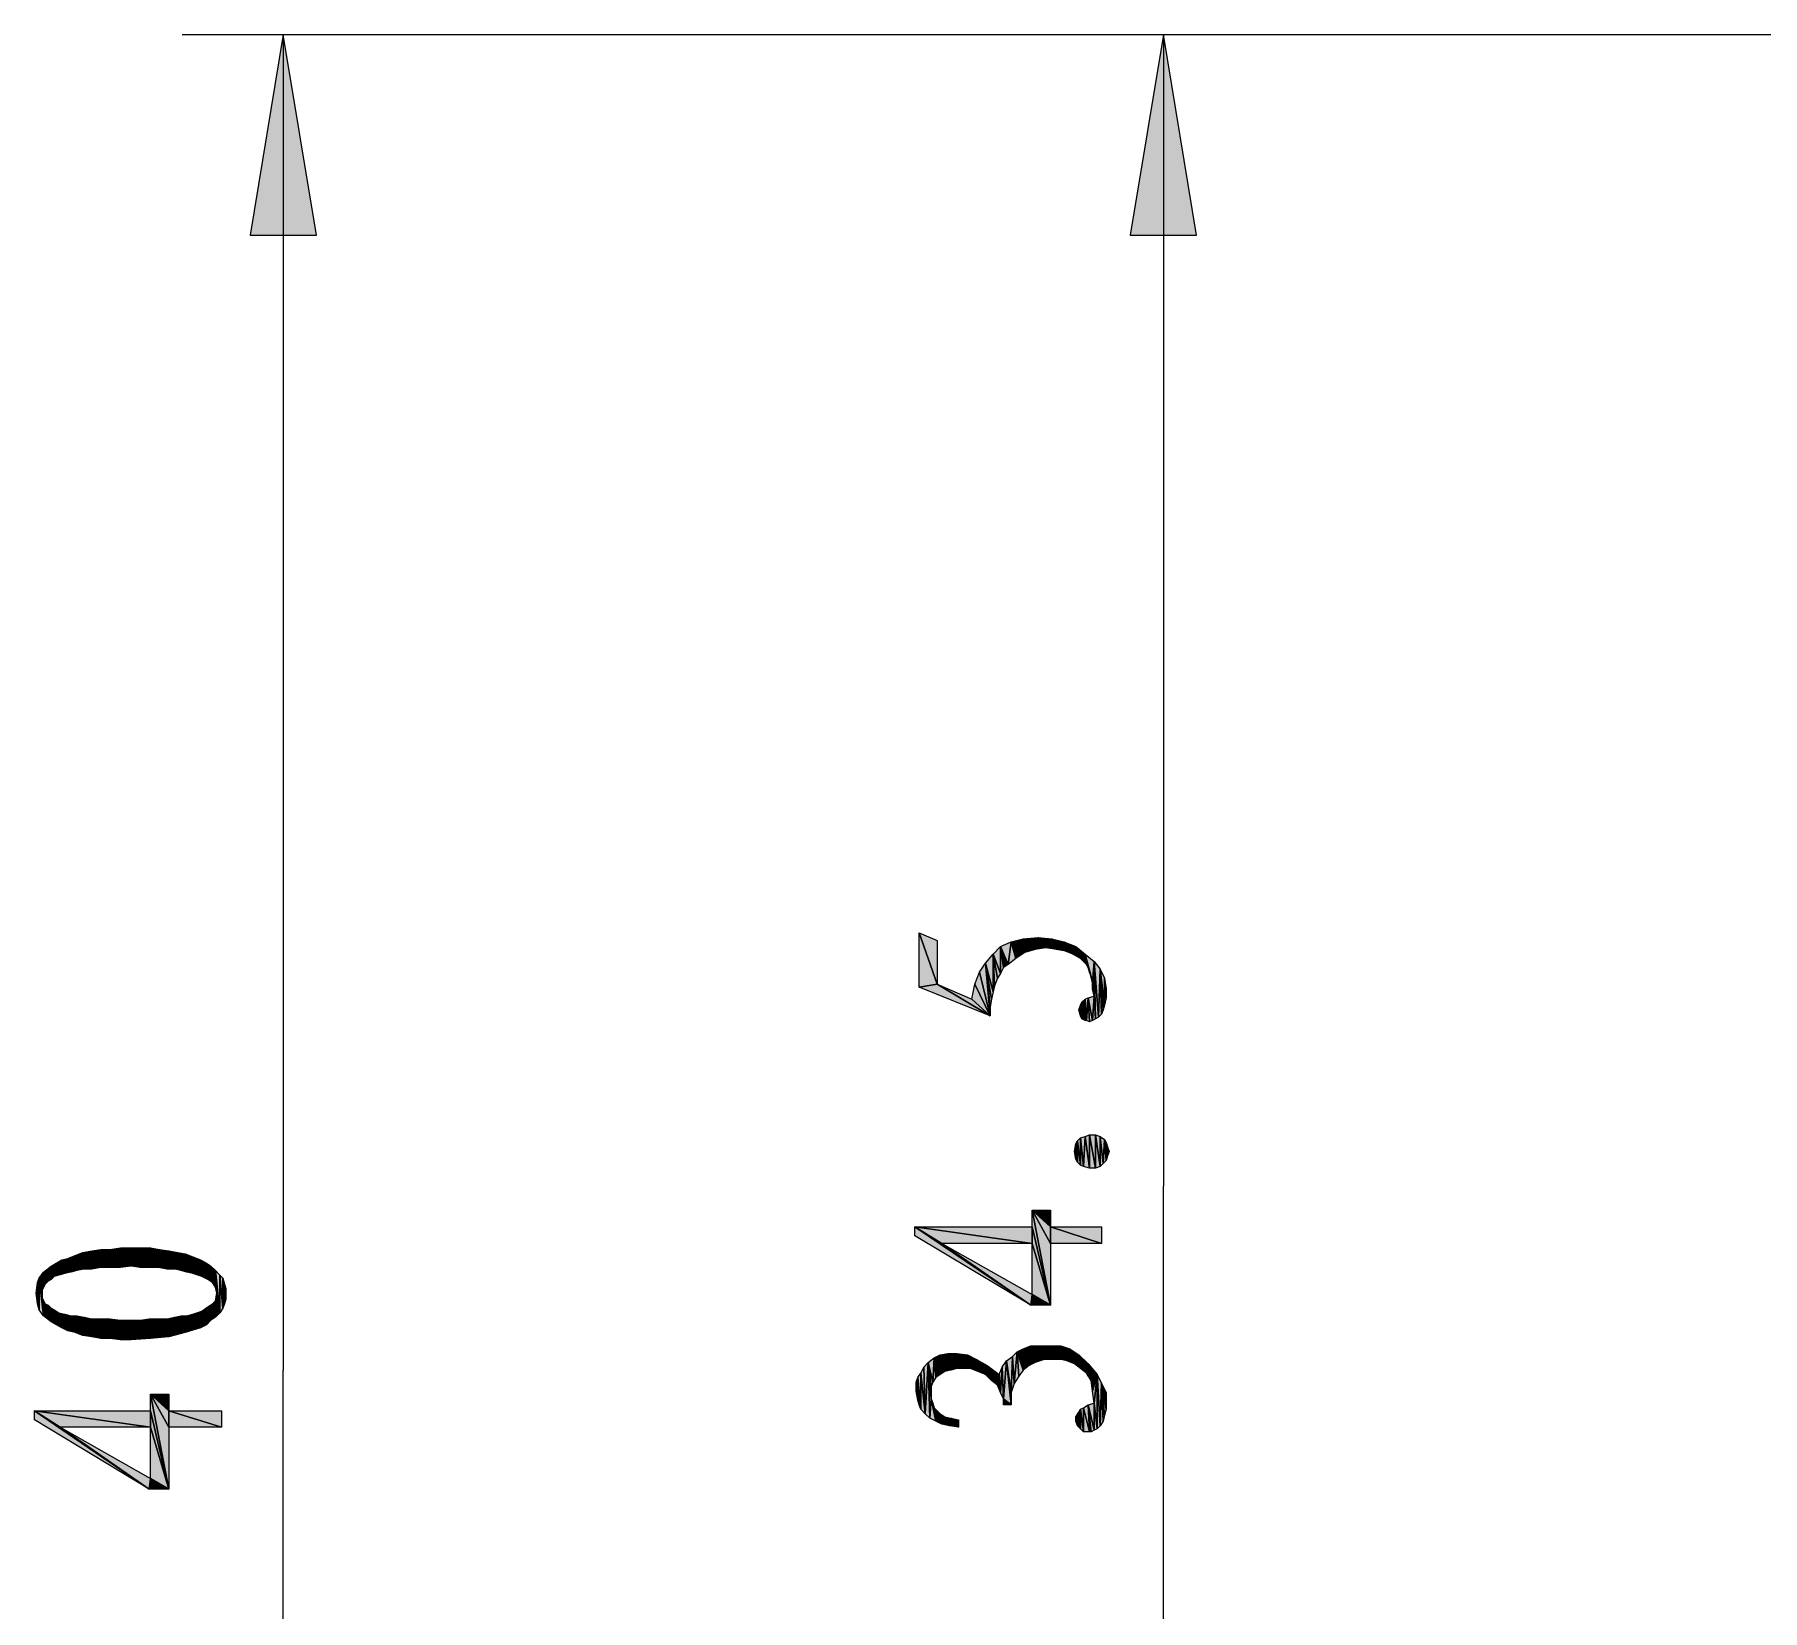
# Model space of a CAD drawing. Header units: inches. Extents: x 11 to 682, y 148 to 1119.
# Drawn here: x 79.1 to 147.9, y 794.4 to 857.2 of the extents above; entities that cross this region are included whole.
import ezdxf

# ---------------------------------------------------------------- set-up
doc = ezdxf.new("R2010")
doc.units = ezdxf.units.IN
doc.header["$MEASUREMENT"] = 0
doc.layers.add('图层 1', color=7, linetype='Continuous')

msp = doc.modelspace()

# ---------------------------------------------------------------- hatches: boundary and pattern name
at = {"layer": '图层 1', "true_color": 0xffffff}
for points in [[(89.04, 857.16), (87.72, 849.18), (90.36, 849.18)], [(124.08, 857.16), (122.76, 849.18), (125.4, 849.18)], [(115.08, 819.36), (114.36, 821.4), (115.08, 821.1)], [(114.36, 819.24), (114.36, 821.4), (115.08, 819.36)], [(117.6, 819.78), (117.3, 820.56), (117.6, 820.86)], [(117.9, 820.14), (117.6, 820.86), (118.02, 821.04)], [(117.6, 820.86), (117.72, 820.02), (117.6, 819.78)], [(117.9, 820.14), (117.72, 820.02), (117.6, 820.86)], [(118.02, 821.04), (118.2, 820.38), (117.9, 820.14)], [(118.2, 820.38), (118.02, 821.04), (118.5, 821.16)], [(118.5, 821.16), (118.56, 820.62), (118.2, 820.38)], [(118.98, 820.74), (118.5, 821.16), (119.1, 821.22)], [(118.98, 820.74), (118.56, 820.62), (118.5, 821.16)], [(119.1, 821.22), (119.4, 820.8), (118.98, 820.74)], [(119.4, 820.8), (119.1, 821.22), (119.64, 821.16)], [(119.64, 821.16), (119.82, 820.74), (119.4, 820.8)], [(119.82, 820.74), (119.64, 821.16), (120.12, 821.04)], [(120.12, 821.04), (120.18, 820.68), (119.82, 820.74)], [(120.48, 820.56), (120.18, 820.68), (120.12, 821.04)], [(120.48, 820.56), (120.12, 821.04), (120.6, 820.86)], [(120.6, 820.86), (120.78, 820.38), (120.48, 820.56)], [(120.9, 820.26), (120.78, 820.38), (120.6, 820.86)], [(120.9, 820.26), (120.6, 820.86), (120.96, 820.56)], [(116.76, 819.84), (117, 820.2), (117.18, 818.1)], [(117.3, 819.06), (117, 820.2), (117.3, 820.56)], [(117.18, 818.46), (117.18, 818.1), (117, 820.2)], [(117.24, 818.76), (117.18, 818.46), (117, 820.2)], [(117.3, 819.06), (117.24, 818.76), (117, 820.2)], [(117.3, 820.56), (117.36, 819.3), (117.3, 819.06)], [(117.48, 819.6), (117.36, 819.3), (117.3, 820.56)], [(117.6, 819.78), (117.48, 819.6), (117.3, 820.56)], [(120.96, 820.56), (121.02, 820.14), (120.9, 820.26)], [(121.08, 820.02), (121.02, 820.14), (120.96, 820.56)], [(121.14, 819.84), (121.08, 820.02), (120.96, 820.56)], [(121.2, 819.66), (121.14, 819.84), (120.96, 820.56)], [(121.26, 819.42), (121.2, 819.66), (120.96, 820.56)], [(121.26, 819.42), (120.96, 820.56), (121.32, 820.26)], [(121.32, 820.26), (121.32, 818.88), (121.26, 819.42)], [(121.32, 818.88), (121.32, 820.26), (121.38, 817.98)], [(121.5, 818.04), (121.38, 817.98), (121.32, 820.26)], [(121.5, 818.04), (121.32, 820.26), (121.56, 819.96)], [(115.08, 819.36), (117.18, 818.1), (114.36, 819.24)], [(115.08, 819.36), (116.46, 818.76), (117.18, 818.1)], [(116.46, 818.76), (116.58, 819.36), (117.18, 818.1)], [(116.58, 819.36), (116.76, 819.84), (117.18, 818.1)], [(121.26, 819.42), (121.32, 818.88), (121.26, 819.18)], [(121.56, 819.96), (121.62, 818.16), (121.5, 818.04)], [(121.68, 818.34), (121.62, 818.16), (121.56, 819.96)], [(121.74, 818.52), (121.68, 818.34), (121.56, 819.96)], [(121.74, 818.52), (121.56, 819.96), (121.74, 819.6)], [(121.74, 819.6), (121.8, 818.82), (121.74, 818.52)], [(121.8, 818.82), (121.74, 819.6), (121.8, 819.18)], [(120.84, 817.98), (120.78, 818.52), (120.84, 818.64)], [(120.96, 817.92), (120.84, 818.64), (120.96, 818.76)], [(120.84, 818.64), (120.96, 817.92), (120.84, 817.98)], [(121.02, 817.92), (120.96, 818.76), (121.08, 818.82)], [(120.96, 818.76), (121.02, 817.92), (120.96, 817.92)], [(121.08, 818.82), (121.14, 817.86), (121.02, 817.92)], [(121.26, 817.92), (121.08, 818.82), (121.32, 818.88)], [(121.26, 817.92), (121.14, 817.86), (121.08, 818.82)], [(121.32, 818.88), (121.38, 817.98), (121.26, 817.92)], [(120.78, 818.1), (120.72, 818.34), (120.78, 818.52)], [(120.78, 818.52), (120.84, 817.98), (120.78, 818.1)], [(120.66, 812.28), (120.6, 813), (120.66, 813.12)], [(120.78, 812.16), (120.66, 813.12), (120.78, 813.24)], [(120.66, 813.12), (120.78, 812.16), (120.66, 812.28)], [(120.9, 812.1), (120.78, 813.24), (120.96, 813.3)], [(120.78, 813.24), (120.9, 812.1), (120.78, 812.16)], [(120.96, 813.3), (121.14, 812.04), (120.9, 812.1)], [(121.14, 812.04), (120.96, 813.3), (121.14, 813.36)], [(121.14, 813.36), (121.38, 812.04), (121.14, 812.04)], [(121.38, 812.04), (121.14, 813.36), (121.38, 813.36)], [(121.38, 813.36), (121.56, 812.1), (121.38, 812.04)], [(121.56, 812.1), (121.38, 813.36), (121.56, 813.3)], [(121.56, 813.3), (121.68, 812.22), (121.56, 812.1)], [(121.68, 812.22), (121.56, 813.3), (121.74, 813.18)], [(121.74, 813.18), (121.8, 812.34), (121.68, 812.22)], [(121.8, 812.34), (121.74, 813.18), (121.8, 813.06)], [(120.6, 812.4), (120.54, 812.7), (120.6, 813)], [(120.6, 813), (120.66, 812.28), (120.6, 812.4)], [(121.8, 813.06), (121.86, 812.52), (121.8, 812.34)], [(121.86, 812.52), (121.8, 813.06), (121.86, 812.88)], [(121.86, 812.88), (121.92, 812.7), (121.86, 812.52)], [(118.86, 809.7), (118.86, 810.36), (119.58, 806.58)], [(119.58, 809.04), (119.58, 806.58), (118.86, 810.36)], [(119.58, 809.7), (119.58, 809.04), (118.86, 810.36)], [(119.58, 809.7), (118.86, 810.36), (119.58, 810.36)], [(114.18, 809.7), (115.26, 809.04), (118.8, 806.58)], [(114.18, 809.7), (118.8, 806.58), (114.18, 809.34)], [(118.86, 809.04), (115.26, 809.04), (114.18, 809.7)], [(118.86, 809.04), (114.18, 809.7), (118.86, 809.7)], [(118.86, 809.04), (118.86, 809.7), (119.58, 806.58)], [(119.58, 809.7), (121.62, 809.04), (119.58, 809.04)], [(121.62, 809.04), (119.58, 809.7), (121.62, 809.7)], [(118.8, 806.58), (115.26, 809.04), (118.86, 807)], [(118.86, 807), (118.86, 809.04), (119.58, 806.58)], [(80.1, 807.78), (79.8, 808.14), (80.22, 808.38)], [(80.22, 808.38), (80.34, 807.84), (80.1, 807.78)], [(80.34, 807.84), (80.22, 808.38), (80.46, 808.44)], [(80.46, 808.44), (80.58, 807.9), (80.34, 807.84)], [(80.58, 807.9), (80.46, 808.44), (80.76, 808.56)], [(80.76, 808.56), (80.82, 807.96), (80.58, 807.9)], [(80.82, 807.96), (80.76, 808.56), (81.06, 808.68)], [(81.06, 808.68), (81.12, 808.02), (80.82, 807.96)], [(81.42, 808.02), (81.06, 808.68), (81.42, 808.74)], [(81.42, 808.02), (81.12, 808.02), (81.06, 808.68)], [(81.78, 808.08), (81.42, 808.74), (81.78, 808.8)], [(81.42, 808.74), (81.78, 808.08), (81.42, 808.02)], [(81.78, 808.8), (82.14, 808.08), (81.78, 808.08)], [(82.14, 808.08), (81.78, 808.8), (82.14, 808.8)], [(82.56, 808.08), (82.14, 808.8), (82.56, 808.86)], [(82.14, 808.8), (82.56, 808.08), (82.14, 808.08)], [(82.56, 808.86), (82.98, 808.14), (82.56, 808.08)], [(82.98, 808.14), (82.56, 808.86), (82.98, 808.86)], [(82.98, 808.86), (83.34, 808.08), (82.98, 808.14)], [(83.34, 808.08), (82.98, 808.86), (83.34, 808.86)], [(83.34, 808.86), (83.7, 808.08), (83.34, 808.08)], [(83.7, 808.08), (83.34, 808.86), (83.76, 808.86)], [(83.76, 808.86), (84.06, 808.08), (83.7, 808.08)], [(84.06, 808.08), (83.76, 808.86), (84.12, 808.8)], [(84.12, 808.8), (84.42, 808.02), (84.06, 808.08)], [(84.42, 808.02), (84.12, 808.8), (84.48, 808.74)], [(84.48, 808.74), (84.72, 808.02), (84.42, 808.02)], [(84.72, 808.02), (84.48, 808.74), (84.84, 808.68)], [(84.84, 808.68), (84.96, 807.96), (84.72, 808.02)], [(84.96, 807.96), (84.84, 808.68), (85.14, 808.62)], [(85.14, 808.62), (85.2, 807.9), (84.96, 807.96)], [(85.44, 807.84), (85.2, 807.9), (85.14, 808.62)], [(85.44, 807.84), (85.14, 808.62), (85.44, 808.5)], [(85.44, 808.5), (85.74, 808.38), (85.8, 807.72)], [(85.44, 808.5), (85.8, 807.72), (85.44, 807.84)], [(85.8, 807.72), (85.74, 808.38), (85.98, 808.26)], [(79.32, 806.4), (79.26, 807.48), (79.32, 807.66)], [(79.5, 807.3), (79.32, 807.66), (79.5, 807.9)], [(79.32, 807.66), (79.44, 806.88), (79.5, 806.16)], [(79.32, 807.66), (79.5, 806.16), (79.32, 806.4)], [(79.44, 807.06), (79.44, 806.88), (79.32, 807.66)], [(79.44, 807.18), (79.44, 807.06), (79.32, 807.66)], [(79.5, 807.3), (79.44, 807.18), (79.32, 807.66)], [(79.8, 807.6), (79.5, 807.9), (79.8, 808.14)], [(79.5, 807.9), (79.56, 807.42), (79.5, 807.3)], [(79.68, 807.54), (79.56, 807.42), (79.5, 807.9)], [(79.8, 807.6), (79.68, 807.54), (79.5, 807.9)], [(79.8, 808.14), (79.92, 807.72), (79.8, 807.6)], [(80.1, 807.78), (79.92, 807.72), (79.8, 808.14)], [(85.98, 808.26), (86.04, 807.6), (85.8, 807.72)], [(86.04, 807.6), (85.98, 808.26), (86.16, 808.14)], [(86.16, 808.14), (86.22, 807.48), (86.04, 807.6)], [(86.34, 807.3), (86.22, 807.48), (86.16, 808.14)], [(86.34, 807.3), (86.16, 808.14), (86.34, 807.96)], [(86.34, 807.96), (86.4, 807.06), (86.34, 807.3)], [(86.52, 806.28), (86.4, 807.06), (86.34, 807.96)], [(86.52, 806.28), (86.34, 807.96), (86.52, 807.78)], [(86.52, 807.78), (86.64, 806.46), (86.52, 806.28)], [(86.64, 806.46), (86.52, 807.78), (86.64, 807.66)], [(86.64, 807.66), (86.7, 806.64), (86.64, 806.46)], [(86.7, 806.64), (86.64, 807.66), (86.7, 807.42)], [(79.26, 806.64), (79.2, 807.06), (79.26, 807.48)], [(79.26, 807.48), (79.32, 806.4), (79.26, 806.64)], [(86.34, 806.76), (86.4, 807.06), (86.52, 806.28)], [(86.7, 807.42), (86.76, 806.82), (86.7, 806.64)], [(86.76, 807.06), (86.76, 806.82), (86.7, 807.42)], [(86.76, 807.06), (86.7, 807.42), (86.76, 807.24)], [(118.86, 807), (119.58, 806.58), (118.8, 806.58)], [(79.5, 806.16), (79.44, 806.88), (79.5, 806.76)], [(79.5, 806.76), (79.56, 806.64), (79.8, 805.92)], [(79.5, 806.76), (79.8, 805.92), (79.5, 806.16)], [(79.56, 806.64), (79.68, 806.58), (79.8, 805.92)], [(79.8, 805.92), (79.68, 806.58), (79.8, 806.46)], [(79.8, 806.46), (79.92, 806.4), (80.22, 805.68)], [(79.8, 806.46), (80.22, 805.68), (79.8, 805.92)], [(79.92, 806.4), (80.1, 806.28), (80.22, 805.68)], [(80.22, 805.68), (80.1, 806.28), (80.34, 806.22)], [(80.34, 806.22), (80.46, 805.56), (80.22, 805.68)], [(80.46, 805.56), (80.34, 806.22), (80.58, 806.16)], [(85.2, 806.16), (85.44, 806.22), (85.74, 805.68)], [(85.74, 805.68), (85.44, 806.22), (85.8, 806.34)], [(85.8, 806.34), (85.98, 805.8), (85.74, 805.68)], [(85.98, 805.8), (85.8, 806.34), (86.04, 806.52)], [(86.04, 806.52), (86.16, 805.98), (85.98, 805.8)], [(86.16, 805.98), (86.04, 806.52), (86.22, 806.64)], [(86.22, 806.64), (86.34, 806.1), (86.16, 805.98)], [(86.34, 806.1), (86.22, 806.64), (86.34, 806.76)], [(86.34, 806.76), (86.52, 806.28), (86.34, 806.1)], [(80.58, 806.16), (80.76, 805.5), (80.46, 805.56)], [(80.76, 805.5), (80.58, 806.16), (80.82, 806.16)], [(80.82, 806.16), (81.06, 805.38), (80.76, 805.5)], [(81.06, 805.38), (80.82, 806.16), (81.12, 806.1)], [(81.12, 806.1), (81.42, 805.32), (81.06, 805.38)], [(81.42, 805.32), (81.12, 806.1), (81.42, 806.04)], [(81.42, 806.04), (81.78, 805.26), (81.42, 805.32)], [(81.78, 805.26), (81.42, 806.04), (81.78, 806.04)], [(81.78, 806.04), (82.14, 805.26), (81.78, 805.26)], [(82.14, 805.26), (81.78, 806.04), (82.14, 806.04)], [(82.14, 806.04), (82.56, 805.2), (82.14, 805.26)], [(82.56, 805.2), (82.14, 806.04), (82.56, 805.98)], [(82.56, 805.98), (82.98, 805.2), (82.56, 805.2)], [(82.98, 805.2), (82.56, 805.98), (82.98, 805.98)], [(82.98, 805.98), (83.34, 805.98), (83.76, 805.26)], [(82.98, 805.98), (83.76, 805.26), (82.98, 805.2)], [(83.34, 805.98), (83.7, 806.04), (83.76, 805.26)], [(83.76, 805.26), (83.7, 806.04), (84.06, 806.04)], [(84.06, 806.04), (84.48, 805.32), (83.76, 805.26)], [(84.06, 806.04), (84.42, 806.04), (84.48, 805.32)], [(84.48, 805.32), (84.42, 806.04), (84.72, 806.1)], [(84.72, 806.1), (85.14, 805.5), (84.48, 805.32)], [(84.72, 806.1), (84.96, 806.16), (85.14, 805.5)], [(85.14, 805.5), (84.96, 806.16), (85.2, 806.16)], [(85.2, 806.16), (85.74, 805.68), (85.14, 805.5)], [(118.74, 804.18), (118.5, 804.84), (118.8, 804.96)], [(118.8, 804.96), (118.98, 804.3), (118.74, 804.18)], [(118.98, 804.3), (118.8, 804.96), (119.16, 804.96)], [(119.16, 804.96), (119.34, 804.42), (118.98, 804.3)], [(119.34, 804.42), (119.16, 804.96), (119.58, 804.96)], [(119.58, 804.96), (119.64, 804.42), (119.34, 804.42)], [(120, 804.42), (119.64, 804.42), (119.58, 804.96)], [(120, 804.42), (119.58, 804.96), (120, 804.96)], [(120, 804.96), (120.24, 804.36), (120, 804.42)], [(120.24, 804.36), (120, 804.96), (120.36, 804.84)], [(114.6, 802.26), (114.54, 804.12), (114.72, 804.3)], [(114.72, 804.3), (114.78, 802.08), (114.6, 802.26)], [(114.9, 803.52), (114.72, 804.3), (114.96, 804.48)], [(114.84, 802.86), (114.78, 802.08), (114.72, 804.3)], [(114.84, 803.1), (114.84, 802.86), (114.72, 804.3)], [(114.84, 803.34), (114.84, 803.1), (114.72, 804.3)], [(114.9, 803.52), (114.84, 803.34), (114.72, 804.3)], [(114.96, 804.48), (115.02, 803.7), (114.9, 803.52)], [(115.2, 803.82), (114.96, 804.48), (115.2, 804.6)], [(115.2, 803.82), (115.02, 803.7), (114.96, 804.48)], [(115.38, 803.94), (115.2, 804.6), (115.5, 804.66)], [(115.2, 804.6), (115.38, 803.94), (115.2, 803.82)], [(115.5, 804.66), (115.62, 804), (115.38, 803.94)], [(115.86, 804.06), (115.62, 804), (115.5, 804.66)], [(115.86, 804.06), (115.5, 804.66), (115.86, 804.66)], [(115.86, 804.66), (116.16, 804.06), (115.86, 804.06)], [(116.16, 804.06), (115.86, 804.66), (116.28, 804.6)], [(116.28, 804.6), (116.4, 804.06), (116.16, 804.06)], [(116.4, 804.06), (116.28, 804.6), (116.64, 804.42)], [(116.64, 804.42), (116.7, 803.94), (116.4, 804.06)], [(117, 803.82), (116.7, 803.94), (116.64, 804.42)], [(117, 803.82), (116.64, 804.42), (117.06, 804.18)], [(117.06, 804.18), (117.24, 803.58), (117, 803.82)], [(117.48, 803.4), (117.24, 803.58), (117.06, 804.18)], [(117.48, 803.4), (117.06, 804.18), (117.54, 803.82)], [(117.72, 802.86), (117.66, 804.12), (117.84, 804.36)], [(117.72, 802.86), (117.84, 804.36), (118.02, 802.62)], [(118.02, 803.1), (117.84, 804.36), (118.08, 804.54)], [(118.02, 803.1), (118.02, 802.62), (117.84, 804.36)], [(118.08, 804.54), (118.14, 803.46), (118.02, 803.1)], [(118.14, 803.46), (118.08, 804.54), (118.26, 804.72)], [(118.26, 804.72), (118.32, 803.76), (118.14, 803.46)], [(118.5, 804), (118.26, 804.72), (118.5, 804.84)], [(118.5, 804), (118.32, 803.76), (118.26, 804.72)], [(118.5, 804.84), (118.74, 804.18), (118.5, 804)], [(120.36, 804.84), (120.54, 804.24), (120.24, 804.36)], [(120.54, 804.24), (120.36, 804.84), (120.72, 804.6)], [(120.72, 804.6), (120.78, 804.06), (120.54, 804.24)], [(121.02, 803.88), (120.78, 804.06), (120.72, 804.6)], [(121.02, 803.88), (120.72, 804.6), (121.08, 804.24)], [(121.08, 804.24), (121.2, 803.58), (121.02, 803.88)], [(121.2, 803.58), (121.08, 804.24), (121.44, 803.82)], [(114.3, 802.8), (114.24, 803.52), (114.3, 803.7)], [(114.24, 803.52), (114.3, 802.8), (114.24, 803.16)], [(114.42, 802.44), (114.3, 803.7), (114.42, 803.88)], [(114.3, 803.7), (114.36, 802.62), (114.3, 802.8)], [(114.42, 802.44), (114.36, 802.62), (114.3, 803.7)], [(114.42, 803.88), (114.54, 804.12), (114.6, 802.26)], [(114.42, 803.88), (114.6, 802.26), (114.42, 802.44)], [(117.54, 803.82), (117.6, 803.1), (117.48, 803.4)], [(117.6, 803.1), (117.54, 803.82), (117.66, 804.12)], [(117.66, 804.12), (117.72, 802.86), (117.6, 803.1)], [(121.44, 803.82), (121.26, 803.16), (121.2, 803.58)], [(121.44, 803.82), (121.32, 802.68), (121.26, 803.16)], [(121.44, 803.82), (121.44, 801.66), (121.32, 802.68)], [(121.44, 803.82), (121.56, 801.78), (121.44, 801.66)], [(121.56, 801.78), (121.44, 803.82), (121.62, 803.46)], [(83.76, 802.38), (83.76, 803.04), (84.48, 799.26)], [(84.48, 801.72), (84.48, 799.26), (83.76, 803.04)], [(84.48, 802.38), (84.48, 801.72), (83.76, 803.04)], [(84.48, 802.38), (83.76, 803.04), (84.48, 803.04)], [(114.84, 802.86), (115.02, 801.96), (114.78, 802.08)], [(114.84, 802.86), (114.9, 802.68), (115.02, 801.96)], [(117.72, 802.86), (118.02, 802.62), (117.72, 802.62)], [(121.62, 803.46), (121.68, 801.96), (121.56, 801.78)], [(121.74, 802.2), (121.68, 801.96), (121.62, 803.46)], [(121.8, 802.44), (121.74, 802.2), (121.62, 803.46)], [(121.8, 802.74), (121.8, 802.44), (121.62, 803.46)], [(121.8, 802.74), (121.62, 803.46), (121.8, 803.1)], [(79.14, 802.38), (80.16, 801.72), (83.7, 799.26)], [(79.14, 802.38), (83.7, 799.26), (79.14, 802.02)], [(83.76, 801.72), (80.16, 801.72), (79.14, 802.38)], [(83.76, 801.72), (79.14, 802.38), (83.76, 802.38)], [(83.76, 801.72), (83.76, 802.38), (84.48, 799.26)], [(84.48, 802.38), (86.58, 801.72), (84.48, 801.72)], [(86.58, 801.72), (84.48, 802.38), (86.58, 802.38)], [(114.9, 802.68), (114.96, 802.5), (115.02, 801.96)], [(115.02, 801.96), (114.96, 802.5), (115.08, 802.38)], [(115.08, 802.38), (115.26, 801.84), (115.02, 801.96)], [(115.08, 802.38), (115.2, 802.26), (115.26, 801.84)], [(115.26, 801.84), (115.2, 802.26), (115.38, 802.14)], [(115.38, 802.14), (115.56, 801.78), (115.26, 801.84)], [(115.56, 801.78), (115.38, 802.14), (115.62, 802.08)], [(120.66, 801.78), (120.6, 802.14), (120.72, 802.32)], [(120.6, 802.14), (120.66, 801.78), (120.6, 801.96)], [(120.72, 802.32), (120.78, 801.66), (120.66, 801.78)], [(120.78, 801.66), (120.72, 802.32), (120.78, 802.44)], [(120.9, 801.54), (120.78, 802.44), (120.9, 802.5)], [(120.78, 802.44), (120.9, 801.54), (120.78, 801.66)], [(120.9, 802.5), (121.08, 802.62), (121.14, 801.54)], [(120.9, 802.5), (121.14, 801.54), (120.9, 801.54)], [(121.32, 801.6), (121.08, 802.62), (121.32, 802.68)], [(121.2, 801.54), (121.14, 801.54), (121.08, 802.62)], [(121.32, 801.6), (121.2, 801.54), (121.08, 802.62)], [(121.32, 802.68), (121.44, 801.66), (121.32, 801.6)], [(83.7, 799.26), (80.16, 801.72), (83.76, 799.68)], [(83.76, 799.68), (83.76, 801.72), (84.48, 799.26)], [(115.62, 802.08), (115.92, 801.72), (115.56, 801.78)], [(115.92, 801.72), (115.62, 802.08), (115.92, 802.02)], [(83.76, 799.68), (84.48, 799.26), (83.7, 799.26)]]:
    msp.add_hatch(color=7, dxfattribs=at).paths.add_polyline_path(points)

# ---------------------------------------------------------------- linework, layer by layer
at = {"layer": '图层 1', "color": 7, "lineweight": 18, "true_color": 0xffffff}
for points in [[(85.02, 857.16), (166.62, 857.16)], [(89.04, 857.16), (89.04, 804)], [(120.12, 857.16), (166.62, 857.16)], [(124.08, 857.16), (124.08, 811.32)], [(124.08, 765.48), (124.08, 811.32)], [(89.04, 750.84), (89.04, 804)]]:
    msp.add_lwpolyline(points, dxfattribs=at)
at = {"layer": '图层 1', "lineweight": 0}
for points in [[(89.04, 857.16), (87.72, 849.18), (90.36, 849.18), (89.04, 857.16)], [(124.08, 857.16), (122.76, 849.18), (125.4, 849.18), (124.08, 857.16)], [(115.08, 819.36), (114.36, 821.4), (115.08, 821.1), (115.08, 819.36)], [(114.36, 819.24), (114.36, 821.4), (115.08, 819.36), (114.36, 819.24)], [(117.6, 819.78), (117.3, 820.56), (117.6, 820.86), (117.6, 819.78)], [(117.9, 820.14), (117.6, 820.86), (118.02, 821.04), (117.9, 820.14)], [(117.6, 820.86), (117.72, 820.02), (117.6, 819.78), (117.6, 820.86)], [(117.9, 820.14), (117.72, 820.02), (117.6, 820.86), (117.9, 820.14)], [(118.02, 821.04), (118.2, 820.38), (117.9, 820.14), (118.02, 821.04)], [(118.2, 820.38), (118.02, 821.04), (118.5, 821.16), (118.2, 820.38)], [(118.5, 821.16), (118.56, 820.62), (118.2, 820.38), (118.5, 821.16)], [(118.98, 820.74), (118.5, 821.16), (119.1, 821.22), (118.98, 820.74)], [(118.98, 820.74), (118.56, 820.62), (118.5, 821.16), (118.98, 820.74)], [(119.1, 821.22), (119.4, 820.8), (118.98, 820.74), (119.1, 821.22)], [(119.4, 820.8), (119.1, 821.22), (119.64, 821.16), (119.4, 820.8)], [(119.64, 821.16), (119.82, 820.74), (119.4, 820.8), (119.64, 821.16)], [(119.82, 820.74), (119.64, 821.16), (120.12, 821.04), (119.82, 820.74)], [(120.12, 821.04), (120.18, 820.68), (119.82, 820.74), (120.12, 821.04)], [(120.48, 820.56), (120.18, 820.68), (120.12, 821.04), (120.48, 820.56)], [(120.48, 820.56), (120.12, 821.04), (120.6, 820.86), (120.48, 820.56)], [(120.6, 820.86), (120.78, 820.38), (120.48, 820.56), (120.6, 820.86)], [(120.9, 820.26), (120.78, 820.38), (120.6, 820.86), (120.9, 820.26)], [(120.9, 820.26), (120.6, 820.86), (120.96, 820.56), (120.9, 820.26)], [(116.76, 819.84), (117, 820.2), (117.18, 818.1), (116.76, 819.84)], [(117.3, 819.06), (117, 820.2), (117.3, 820.56), (117.3, 819.06)], [(117.18, 818.46), (117.18, 818.1), (117, 820.2), (117.18, 818.46)], [(117.24, 818.76), (117.18, 818.46), (117, 820.2), (117.24, 818.76)], [(117.3, 819.06), (117.24, 818.76), (117, 820.2), (117.3, 819.06)], [(117.3, 820.56), (117.36, 819.3), (117.3, 819.06), (117.3, 820.56)], [(117.48, 819.6), (117.36, 819.3), (117.3, 820.56), (117.48, 819.6)], [(117.6, 819.78), (117.48, 819.6), (117.3, 820.56), (117.6, 819.78)], [(120.96, 820.56), (121.02, 820.14), (120.9, 820.26), (120.96, 820.56)], [(121.08, 820.02), (121.02, 820.14), (120.96, 820.56), (121.08, 820.02)], [(121.14, 819.84), (121.08, 820.02), (120.96, 820.56), (121.14, 819.84)], [(121.2, 819.66), (121.14, 819.84), (120.96, 820.56), (121.2, 819.66)], [(121.26, 819.42), (121.2, 819.66), (120.96, 820.56), (121.26, 819.42)], [(121.26, 819.42), (120.96, 820.56), (121.32, 820.26), (121.26, 819.42)], [(121.32, 820.26), (121.32, 818.88), (121.26, 819.42), (121.32, 820.26)], [(121.32, 818.88), (121.32, 820.26), (121.38, 817.98), (121.32, 818.88)], [(121.5, 818.04), (121.38, 817.98), (121.32, 820.26), (121.5, 818.04)], [(121.5, 818.04), (121.32, 820.26), (121.56, 819.96), (121.5, 818.04)], [(115.08, 819.36), (117.18, 818.1), (114.36, 819.24), (115.08, 819.36)], [(115.08, 819.36), (116.46, 818.76), (117.18, 818.1), (115.08, 819.36)], [(116.46, 818.76), (116.58, 819.36), (117.18, 818.1), (116.46, 818.76)], [(116.58, 819.36), (116.76, 819.84), (117.18, 818.1), (116.58, 819.36)], [(121.26, 819.42), (121.32, 818.88), (121.26, 819.18), (121.26, 819.42)], [(121.56, 819.96), (121.62, 818.16), (121.5, 818.04), (121.56, 819.96)], [(121.68, 818.34), (121.62, 818.16), (121.56, 819.96), (121.68, 818.34)], [(121.74, 818.52), (121.68, 818.34), (121.56, 819.96), (121.74, 818.52)], [(121.74, 818.52), (121.56, 819.96), (121.74, 819.6), (121.74, 818.52)], [(121.74, 819.6), (121.8, 818.82), (121.74, 818.52), (121.74, 819.6)], [(121.8, 818.82), (121.74, 819.6), (121.8, 819.18), (121.8, 818.82)], [(120.84, 817.98), (120.78, 818.52), (120.84, 818.64), (120.84, 817.98)], [(120.96, 817.92), (120.84, 818.64), (120.96, 818.76), (120.96, 817.92)], [(120.84, 818.64), (120.96, 817.92), (120.84, 817.98), (120.84, 818.64)], [(121.02, 817.92), (120.96, 818.76), (121.08, 818.82), (121.02, 817.92)], [(120.96, 818.76), (121.02, 817.92), (120.96, 817.92), (120.96, 818.76)], [(121.08, 818.82), (121.14, 817.86), (121.02, 817.92), (121.08, 818.82)], [(121.26, 817.92), (121.08, 818.82), (121.32, 818.88), (121.26, 817.92)], [(121.26, 817.92), (121.14, 817.86), (121.08, 818.82), (121.26, 817.92)], [(121.32, 818.88), (121.38, 817.98), (121.26, 817.92), (121.32, 818.88)], [(120.78, 818.1), (120.72, 818.34), (120.78, 818.52), (120.78, 818.1)], [(120.78, 818.52), (120.84, 817.98), (120.78, 818.1), (120.78, 818.52)], [(120.66, 812.28), (120.6, 813), (120.66, 813.12), (120.66, 812.28)], [(120.78, 812.16), (120.66, 813.12), (120.78, 813.24), (120.78, 812.16)], [(120.66, 813.12), (120.78, 812.16), (120.66, 812.28), (120.66, 813.12)], [(120.9, 812.1), (120.78, 813.24), (120.96, 813.3), (120.9, 812.1)], [(120.78, 813.24), (120.9, 812.1), (120.78, 812.16), (120.78, 813.24)], [(120.96, 813.3), (121.14, 812.04), (120.9, 812.1), (120.96, 813.3)], [(121.14, 812.04), (120.96, 813.3), (121.14, 813.36), (121.14, 812.04)], [(121.14, 813.36), (121.38, 812.04), (121.14, 812.04), (121.14, 813.36)], [(121.38, 812.04), (121.14, 813.36), (121.38, 813.36), (121.38, 812.04)], [(121.38, 813.36), (121.56, 812.1), (121.38, 812.04), (121.38, 813.36)], [(121.56, 812.1), (121.38, 813.36), (121.56, 813.3), (121.56, 812.1)], [(121.56, 813.3), (121.68, 812.22), (121.56, 812.1), (121.56, 813.3)], [(121.68, 812.22), (121.56, 813.3), (121.74, 813.18), (121.68, 812.22)], [(121.74, 813.18), (121.8, 812.34), (121.68, 812.22), (121.74, 813.18)], [(121.8, 812.34), (121.74, 813.18), (121.8, 813.06), (121.8, 812.34)], [(120.6, 812.4), (120.54, 812.7), (120.6, 813), (120.6, 812.4)], [(120.6, 813), (120.66, 812.28), (120.6, 812.4), (120.6, 813)], [(121.8, 813.06), (121.86, 812.52), (121.8, 812.34), (121.8, 813.06)], [(121.86, 812.52), (121.8, 813.06), (121.86, 812.88), (121.86, 812.52)], [(121.86, 812.88), (121.92, 812.7), (121.86, 812.52), (121.86, 812.88)], [(118.86, 809.7), (118.86, 810.36), (119.58, 806.58), (118.86, 809.7)], [(119.58, 809.04), (119.58, 806.58), (118.86, 810.36), (119.58, 809.04)], [(119.58, 809.7), (119.58, 809.04), (118.86, 810.36), (119.58, 809.7)], [(119.58, 809.7), (118.86, 810.36), (119.58, 810.36), (119.58, 809.7)], [(114.18, 809.7), (115.26, 809.04), (118.8, 806.58), (114.18, 809.7)], [(114.18, 809.7), (118.8, 806.58), (114.18, 809.34), (114.18, 809.7)], [(118.86, 809.04), (115.26, 809.04), (114.18, 809.7), (118.86, 809.04)], [(118.86, 809.04), (114.18, 809.7), (118.86, 809.7), (118.86, 809.04)], [(118.86, 809.04), (118.86, 809.7), (119.58, 806.58), (118.86, 809.04)], [(119.58, 809.7), (121.62, 809.04), (119.58, 809.04), (119.58, 809.7)], [(121.62, 809.04), (119.58, 809.7), (121.62, 809.7), (121.62, 809.04)], [(118.8, 806.58), (115.26, 809.04), (118.86, 807), (118.8, 806.58)], [(118.86, 807), (118.86, 809.04), (119.58, 806.58), (118.86, 807)], [(80.1, 807.78), (79.8, 808.14), (80.22, 808.38), (80.1, 807.78)], [(80.22, 808.38), (80.34, 807.84), (80.1, 807.78), (80.22, 808.38)], [(80.34, 807.84), (80.22, 808.38), (80.46, 808.44), (80.34, 807.84)], [(80.46, 808.44), (80.58, 807.9), (80.34, 807.84), (80.46, 808.44)], [(80.58, 807.9), (80.46, 808.44), (80.76, 808.56), (80.58, 807.9)], [(80.76, 808.56), (80.82, 807.96), (80.58, 807.9), (80.76, 808.56)], [(80.82, 807.96), (80.76, 808.56), (81.06, 808.68), (80.82, 807.96)], [(81.06, 808.68), (81.12, 808.02), (80.82, 807.96), (81.06, 808.68)], [(81.42, 808.02), (81.06, 808.68), (81.42, 808.74), (81.42, 808.02)], [(81.42, 808.02), (81.12, 808.02), (81.06, 808.68), (81.42, 808.02)], [(81.78, 808.08), (81.42, 808.74), (81.78, 808.8), (81.78, 808.08)], [(81.42, 808.74), (81.78, 808.08), (81.42, 808.02), (81.42, 808.74)], [(81.78, 808.8), (82.14, 808.08), (81.78, 808.08), (81.78, 808.8)], [(82.14, 808.08), (81.78, 808.8), (82.14, 808.8), (82.14, 808.08)], [(82.56, 808.08), (82.14, 808.8), (82.56, 808.86), (82.56, 808.08)], [(82.14, 808.8), (82.56, 808.08), (82.14, 808.08), (82.14, 808.8)], [(82.56, 808.86), (82.98, 808.14), (82.56, 808.08), (82.56, 808.86)], [(82.98, 808.14), (82.56, 808.86), (82.98, 808.86), (82.98, 808.14)], [(82.98, 808.86), (83.34, 808.08), (82.98, 808.14), (82.98, 808.86)], [(83.34, 808.08), (82.98, 808.86), (83.34, 808.86), (83.34, 808.08)], [(83.34, 808.86), (83.7, 808.08), (83.34, 808.08), (83.34, 808.86)], [(83.7, 808.08), (83.34, 808.86), (83.76, 808.86), (83.7, 808.08)], [(83.76, 808.86), (84.06, 808.08), (83.7, 808.08), (83.76, 808.86)], [(84.06, 808.08), (83.76, 808.86), (84.12, 808.8), (84.06, 808.08)], [(84.12, 808.8), (84.42, 808.02), (84.06, 808.08), (84.12, 808.8)], [(84.42, 808.02), (84.12, 808.8), (84.48, 808.74), (84.42, 808.02)], [(84.48, 808.74), (84.72, 808.02), (84.42, 808.02), (84.48, 808.74)], [(84.72, 808.02), (84.48, 808.74), (84.84, 808.68), (84.72, 808.02)], [(84.84, 808.68), (84.96, 807.96), (84.72, 808.02), (84.84, 808.68)], [(84.96, 807.96), (84.84, 808.68), (85.14, 808.62), (84.96, 807.96)], [(85.14, 808.62), (85.2, 807.9), (84.96, 807.96), (85.14, 808.62)], [(85.44, 807.84), (85.2, 807.9), (85.14, 808.62), (85.44, 807.84)], [(85.44, 807.84), (85.14, 808.62), (85.44, 808.5), (85.44, 807.84)], [(85.44, 808.5), (85.74, 808.38), (85.8, 807.72), (85.44, 808.5)], [(85.44, 808.5), (85.8, 807.72), (85.44, 807.84), (85.44, 808.5)], [(85.8, 807.72), (85.74, 808.38), (85.98, 808.26), (85.8, 807.72)], [(79.32, 806.4), (79.26, 807.48), (79.32, 807.66), (79.32, 806.4)], [(79.5, 807.3), (79.32, 807.66), (79.5, 807.9), (79.5, 807.3)], [(79.32, 807.66), (79.44, 806.88), (79.5, 806.16), (79.32, 807.66)], [(79.32, 807.66), (79.5, 806.16), (79.32, 806.4), (79.32, 807.66)], [(79.44, 807.06), (79.44, 806.88), (79.32, 807.66), (79.44, 807.06)], [(79.44, 807.18), (79.44, 807.06), (79.32, 807.66), (79.44, 807.18)], [(79.5, 807.3), (79.44, 807.18), (79.32, 807.66), (79.5, 807.3)], [(79.8, 807.6), (79.5, 807.9), (79.8, 808.14), (79.8, 807.6)], [(79.5, 807.9), (79.56, 807.42), (79.5, 807.3), (79.5, 807.9)], [(79.68, 807.54), (79.56, 807.42), (79.5, 807.9), (79.68, 807.54)], [(79.8, 807.6), (79.68, 807.54), (79.5, 807.9), (79.8, 807.6)], [(79.8, 808.14), (79.92, 807.72), (79.8, 807.6), (79.8, 808.14)], [(80.1, 807.78), (79.92, 807.72), (79.8, 808.14), (80.1, 807.78)], [(85.98, 808.26), (86.04, 807.6), (85.8, 807.72), (85.98, 808.26)], [(86.04, 807.6), (85.98, 808.26), (86.16, 808.14), (86.04, 807.6)], [(86.16, 808.14), (86.22, 807.48), (86.04, 807.6), (86.16, 808.14)], [(86.34, 807.3), (86.22, 807.48), (86.16, 808.14), (86.34, 807.3)], [(86.34, 807.3), (86.16, 808.14), (86.34, 807.96), (86.34, 807.3)], [(86.34, 807.96), (86.4, 807.06), (86.34, 807.3), (86.34, 807.96)], [(86.52, 806.28), (86.4, 807.06), (86.34, 807.96), (86.52, 806.28)], [(86.52, 806.28), (86.34, 807.96), (86.52, 807.78), (86.52, 806.28)], [(86.52, 807.78), (86.64, 806.46), (86.52, 806.28), (86.52, 807.78)], [(86.64, 806.46), (86.52, 807.78), (86.64, 807.66), (86.64, 806.46)], [(86.64, 807.66), (86.7, 806.64), (86.64, 806.46), (86.64, 807.66)], [(86.7, 806.64), (86.64, 807.66), (86.7, 807.42), (86.7, 806.64)], [(79.26, 806.64), (79.2, 807.06), (79.26, 807.48), (79.26, 806.64)], [(79.26, 807.48), (79.32, 806.4), (79.26, 806.64), (79.26, 807.48)], [(86.34, 806.76), (86.4, 807.06), (86.52, 806.28), (86.34, 806.76)], [(86.7, 807.42), (86.76, 806.82), (86.7, 806.64), (86.7, 807.42)], [(86.76, 807.06), (86.76, 806.82), (86.7, 807.42), (86.76, 807.06)], [(86.76, 807.06), (86.7, 807.42), (86.76, 807.24), (86.76, 807.06)], [(118.86, 807), (119.58, 806.58), (118.8, 806.58), (118.86, 807)], [(79.5, 806.16), (79.44, 806.88), (79.5, 806.76), (79.5, 806.16)], [(79.5, 806.76), (79.56, 806.64), (79.8, 805.92), (79.5, 806.76)], [(79.5, 806.76), (79.8, 805.92), (79.5, 806.16), (79.5, 806.76)], [(79.56, 806.64), (79.68, 806.58), (79.8, 805.92), (79.56, 806.64)], [(79.8, 805.92), (79.68, 806.58), (79.8, 806.46), (79.8, 805.92)], [(79.8, 806.46), (79.92, 806.4), (80.22, 805.68), (79.8, 806.46)], [(79.8, 806.46), (80.22, 805.68), (79.8, 805.92), (79.8, 806.46)], [(79.92, 806.4), (80.1, 806.28), (80.22, 805.68), (79.92, 806.4)], [(80.22, 805.68), (80.1, 806.28), (80.34, 806.22), (80.22, 805.68)], [(80.34, 806.22), (80.46, 805.56), (80.22, 805.68), (80.34, 806.22)], [(80.46, 805.56), (80.34, 806.22), (80.58, 806.16), (80.46, 805.56)], [(85.2, 806.16), (85.44, 806.22), (85.74, 805.68), (85.2, 806.16)], [(85.74, 805.68), (85.44, 806.22), (85.8, 806.34), (85.74, 805.68)], [(85.8, 806.34), (85.98, 805.8), (85.74, 805.68), (85.8, 806.34)], [(85.98, 805.8), (85.8, 806.34), (86.04, 806.52), (85.98, 805.8)], [(86.04, 806.52), (86.16, 805.98), (85.98, 805.8), (86.04, 806.52)], [(86.16, 805.98), (86.04, 806.52), (86.22, 806.64), (86.16, 805.98)], [(86.22, 806.64), (86.34, 806.1), (86.16, 805.98), (86.22, 806.64)], [(86.34, 806.1), (86.22, 806.64), (86.34, 806.76), (86.34, 806.1)], [(86.34, 806.76), (86.52, 806.28), (86.34, 806.1), (86.34, 806.76)], [(80.58, 806.16), (80.76, 805.5), (80.46, 805.56), (80.58, 806.16)], [(80.76, 805.5), (80.58, 806.16), (80.82, 806.16), (80.76, 805.5)], [(80.82, 806.16), (81.06, 805.38), (80.76, 805.5), (80.82, 806.16)], [(81.06, 805.38), (80.82, 806.16), (81.12, 806.1), (81.06, 805.38)], [(81.12, 806.1), (81.42, 805.32), (81.06, 805.38), (81.12, 806.1)], [(81.42, 805.32), (81.12, 806.1), (81.42, 806.04), (81.42, 805.32)], [(81.42, 806.04), (81.78, 805.26), (81.42, 805.32), (81.42, 806.04)], [(81.78, 805.26), (81.42, 806.04), (81.78, 806.04), (81.78, 805.26)], [(81.78, 806.04), (82.14, 805.26), (81.78, 805.26), (81.78, 806.04)], [(82.14, 805.26), (81.78, 806.04), (82.14, 806.04), (82.14, 805.26)], [(82.14, 806.04), (82.56, 805.2), (82.14, 805.26), (82.14, 806.04)], [(82.56, 805.2), (82.14, 806.04), (82.56, 805.98), (82.56, 805.2)], [(82.56, 805.98), (82.98, 805.2), (82.56, 805.2), (82.56, 805.98)], [(82.98, 805.2), (82.56, 805.98), (82.98, 805.98), (82.98, 805.2)], [(82.98, 805.98), (83.34, 805.98), (83.76, 805.26), (82.98, 805.98)], [(82.98, 805.98), (83.76, 805.26), (82.98, 805.2), (82.98, 805.98)], [(83.34, 805.98), (83.7, 806.04), (83.76, 805.26), (83.34, 805.98)], [(83.76, 805.26), (83.7, 806.04), (84.06, 806.04), (83.76, 805.26)], [(84.06, 806.04), (84.48, 805.32), (83.76, 805.26), (84.06, 806.04)], [(84.06, 806.04), (84.42, 806.04), (84.48, 805.32), (84.06, 806.04)], [(84.48, 805.32), (84.42, 806.04), (84.72, 806.1), (84.48, 805.32)], [(84.72, 806.1), (85.14, 805.5), (84.48, 805.32), (84.72, 806.1)], [(84.72, 806.1), (84.96, 806.16), (85.14, 805.5), (84.72, 806.1)], [(85.14, 805.5), (84.96, 806.16), (85.2, 806.16), (85.14, 805.5)], [(85.2, 806.16), (85.74, 805.68), (85.14, 805.5), (85.2, 806.16)], [(118.74, 804.18), (118.5, 804.84), (118.8, 804.96), (118.74, 804.18)], [(118.8, 804.96), (118.98, 804.3), (118.74, 804.18), (118.8, 804.96)], [(118.98, 804.3), (118.8, 804.96), (119.16, 804.96), (118.98, 804.3)], [(119.16, 804.96), (119.34, 804.42), (118.98, 804.3), (119.16, 804.96)], [(119.34, 804.42), (119.16, 804.96), (119.58, 804.96), (119.34, 804.42)], [(119.58, 804.96), (119.64, 804.42), (119.34, 804.42), (119.58, 804.96)], [(120, 804.42), (119.64, 804.42), (119.58, 804.96), (120, 804.42)], [(120, 804.42), (119.58, 804.96), (120, 804.96), (120, 804.42)], [(120, 804.96), (120.24, 804.36), (120, 804.42), (120, 804.96)], [(120.24, 804.36), (120, 804.96), (120.36, 804.84), (120.24, 804.36)], [(114.6, 802.26), (114.54, 804.12), (114.72, 804.3), (114.6, 802.26)], [(114.72, 804.3), (114.78, 802.08), (114.6, 802.26), (114.72, 804.3)], [(114.9, 803.52), (114.72, 804.3), (114.96, 804.48), (114.9, 803.52)], [(114.84, 802.86), (114.78, 802.08), (114.72, 804.3), (114.84, 802.86)], [(114.84, 803.1), (114.84, 802.86), (114.72, 804.3), (114.84, 803.1)], [(114.84, 803.34), (114.84, 803.1), (114.72, 804.3), (114.84, 803.34)], [(114.9, 803.52), (114.84, 803.34), (114.72, 804.3), (114.9, 803.52)], [(114.96, 804.48), (115.02, 803.7), (114.9, 803.52), (114.96, 804.48)], [(115.2, 803.82), (114.96, 804.48), (115.2, 804.6), (115.2, 803.82)], [(115.2, 803.82), (115.02, 803.7), (114.96, 804.48), (115.2, 803.82)], [(115.38, 803.94), (115.2, 804.6), (115.5, 804.66), (115.38, 803.94)], [(115.2, 804.6), (115.38, 803.94), (115.2, 803.82), (115.2, 804.6)], [(115.5, 804.66), (115.62, 804), (115.38, 803.94), (115.5, 804.66)], [(115.86, 804.06), (115.62, 804), (115.5, 804.66), (115.86, 804.06)], [(115.86, 804.06), (115.5, 804.66), (115.86, 804.66), (115.86, 804.06)], [(115.86, 804.66), (116.16, 804.06), (115.86, 804.06), (115.86, 804.66)], [(116.16, 804.06), (115.86, 804.66), (116.28, 804.6), (116.16, 804.06)], [(116.28, 804.6), (116.4, 804.06), (116.16, 804.06), (116.28, 804.6)], [(116.4, 804.06), (116.28, 804.6), (116.64, 804.42), (116.4, 804.06)], [(116.64, 804.42), (116.7, 803.94), (116.4, 804.06), (116.64, 804.42)], [(117, 803.82), (116.7, 803.94), (116.64, 804.42), (117, 803.82)], [(117, 803.82), (116.64, 804.42), (117.06, 804.18), (117, 803.82)], [(117.06, 804.18), (117.24, 803.58), (117, 803.82), (117.06, 804.18)], [(117.48, 803.4), (117.24, 803.58), (117.06, 804.18), (117.48, 803.4)], [(117.48, 803.4), (117.06, 804.18), (117.54, 803.82), (117.48, 803.4)], [(117.72, 802.86), (117.66, 804.12), (117.84, 804.36), (117.72, 802.86)], [(117.72, 802.86), (117.84, 804.36), (118.02, 802.62), (117.72, 802.86)], [(118.02, 803.1), (117.84, 804.36), (118.08, 804.54), (118.02, 803.1)], [(118.02, 803.1), (118.02, 802.62), (117.84, 804.36), (118.02, 803.1)], [(118.08, 804.54), (118.14, 803.46), (118.02, 803.1), (118.08, 804.54)], [(118.14, 803.46), (118.08, 804.54), (118.26, 804.72), (118.14, 803.46)], [(118.26, 804.72), (118.32, 803.76), (118.14, 803.46), (118.26, 804.72)], [(118.5, 804), (118.26, 804.72), (118.5, 804.84), (118.5, 804)], [(118.5, 804), (118.32, 803.76), (118.26, 804.72), (118.5, 804)], [(118.5, 804.84), (118.74, 804.18), (118.5, 804), (118.5, 804.84)], [(120.36, 804.84), (120.54, 804.24), (120.24, 804.36), (120.36, 804.84)], [(120.54, 804.24), (120.36, 804.84), (120.72, 804.6), (120.54, 804.24)], [(120.72, 804.6), (120.78, 804.06), (120.54, 804.24), (120.72, 804.6)], [(121.02, 803.88), (120.78, 804.06), (120.72, 804.6), (121.02, 803.88)], [(121.02, 803.88), (120.72, 804.6), (121.08, 804.24), (121.02, 803.88)], [(121.08, 804.24), (121.2, 803.58), (121.02, 803.88), (121.08, 804.24)], [(121.2, 803.58), (121.08, 804.24), (121.44, 803.82), (121.2, 803.58)], [(114.3, 802.8), (114.24, 803.52), (114.3, 803.7), (114.3, 802.8)], [(114.24, 803.52), (114.3, 802.8), (114.24, 803.16), (114.24, 803.52)], [(114.42, 802.44), (114.3, 803.7), (114.42, 803.88), (114.42, 802.44)], [(114.3, 803.7), (114.36, 802.62), (114.3, 802.8), (114.3, 803.7)], [(114.42, 802.44), (114.36, 802.62), (114.3, 803.7), (114.42, 802.44)], [(114.42, 803.88), (114.54, 804.12), (114.6, 802.26), (114.42, 803.88)], [(114.42, 803.88), (114.6, 802.26), (114.42, 802.44), (114.42, 803.88)], [(117.54, 803.82), (117.6, 803.1), (117.48, 803.4), (117.54, 803.82)], [(117.6, 803.1), (117.54, 803.82), (117.66, 804.12), (117.6, 803.1)], [(117.66, 804.12), (117.72, 802.86), (117.6, 803.1), (117.66, 804.12)], [(121.44, 803.82), (121.26, 803.16), (121.2, 803.58), (121.44, 803.82)], [(121.44, 803.82), (121.32, 802.68), (121.26, 803.16), (121.44, 803.82)], [(121.44, 803.82), (121.44, 801.66), (121.32, 802.68), (121.44, 803.82)], [(121.44, 803.82), (121.56, 801.78), (121.44, 801.66), (121.44, 803.82)], [(121.56, 801.78), (121.44, 803.82), (121.62, 803.46), (121.56, 801.78)], [(83.76, 802.38), (83.76, 803.04), (84.48, 799.26), (83.76, 802.38)], [(84.48, 801.72), (84.48, 799.26), (83.76, 803.04), (84.48, 801.72)], [(84.48, 802.38), (84.48, 801.72), (83.76, 803.04), (84.48, 802.38)], [(84.48, 802.38), (83.76, 803.04), (84.48, 803.04), (84.48, 802.38)], [(114.84, 802.86), (115.02, 801.96), (114.78, 802.08), (114.84, 802.86)], [(114.84, 802.86), (114.9, 802.68), (115.02, 801.96), (114.84, 802.86)], [(117.72, 802.86), (118.02, 802.62), (117.72, 802.62), (117.72, 802.86)], [(121.62, 803.46), (121.68, 801.96), (121.56, 801.78), (121.62, 803.46)], [(121.74, 802.2), (121.68, 801.96), (121.62, 803.46), (121.74, 802.2)], [(121.8, 802.44), (121.74, 802.2), (121.62, 803.46), (121.8, 802.44)], [(121.8, 802.74), (121.8, 802.44), (121.62, 803.46), (121.8, 802.74)], [(121.8, 802.74), (121.62, 803.46), (121.8, 803.1), (121.8, 802.74)], [(79.14, 802.38), (80.16, 801.72), (83.7, 799.26), (79.14, 802.38)], [(79.14, 802.38), (83.7, 799.26), (79.14, 802.02), (79.14, 802.38)], [(83.76, 801.72), (80.16, 801.72), (79.14, 802.38), (83.76, 801.72)], [(83.76, 801.72), (79.14, 802.38), (83.76, 802.38), (83.76, 801.72)], [(83.76, 801.72), (83.76, 802.38), (84.48, 799.26), (83.76, 801.72)], [(84.48, 802.38), (86.58, 801.72), (84.48, 801.72), (84.48, 802.38)], [(86.58, 801.72), (84.48, 802.38), (86.58, 802.38), (86.58, 801.72)], [(114.9, 802.68), (114.96, 802.5), (115.02, 801.96), (114.9, 802.68)], [(115.02, 801.96), (114.96, 802.5), (115.08, 802.38), (115.02, 801.96)], [(115.08, 802.38), (115.26, 801.84), (115.02, 801.96), (115.08, 802.38)], [(115.08, 802.38), (115.2, 802.26), (115.26, 801.84), (115.08, 802.38)], [(115.26, 801.84), (115.2, 802.26), (115.38, 802.14), (115.26, 801.84)], [(115.38, 802.14), (115.56, 801.78), (115.26, 801.84), (115.38, 802.14)], [(115.56, 801.78), (115.38, 802.14), (115.62, 802.08), (115.56, 801.78)], [(120.66, 801.78), (120.6, 802.14), (120.72, 802.32), (120.66, 801.78)], [(120.6, 802.14), (120.66, 801.78), (120.6, 801.96), (120.6, 802.14)], [(120.72, 802.32), (120.78, 801.66), (120.66, 801.78), (120.72, 802.32)], [(120.78, 801.66), (120.72, 802.32), (120.78, 802.44), (120.78, 801.66)], [(120.9, 801.54), (120.78, 802.44), (120.9, 802.5), (120.9, 801.54)], [(120.78, 802.44), (120.9, 801.54), (120.78, 801.66), (120.78, 802.44)], [(120.9, 802.5), (121.08, 802.62), (121.14, 801.54), (120.9, 802.5)], [(120.9, 802.5), (121.14, 801.54), (120.9, 801.54), (120.9, 802.5)], [(121.32, 801.6), (121.08, 802.62), (121.32, 802.68), (121.32, 801.6)], [(121.2, 801.54), (121.14, 801.54), (121.08, 802.62), (121.2, 801.54)], [(121.32, 801.6), (121.2, 801.54), (121.08, 802.62), (121.32, 801.6)], [(121.32, 802.68), (121.44, 801.66), (121.32, 801.6), (121.32, 802.68)], [(83.7, 799.26), (80.16, 801.72), (83.76, 799.68), (83.7, 799.26)], [(83.76, 799.68), (83.76, 801.72), (84.48, 799.26), (83.76, 799.68)], [(115.62, 802.08), (115.92, 801.72), (115.56, 801.78), (115.62, 802.08)], [(115.92, 801.72), (115.62, 802.08), (115.92, 802.02), (115.92, 801.72)], [(83.76, 799.68), (84.48, 799.26), (83.7, 799.26), (83.76, 799.68)]]:
    msp.add_lwpolyline(points, dxfattribs=at)

doc.saveas('drawing.dxf')
